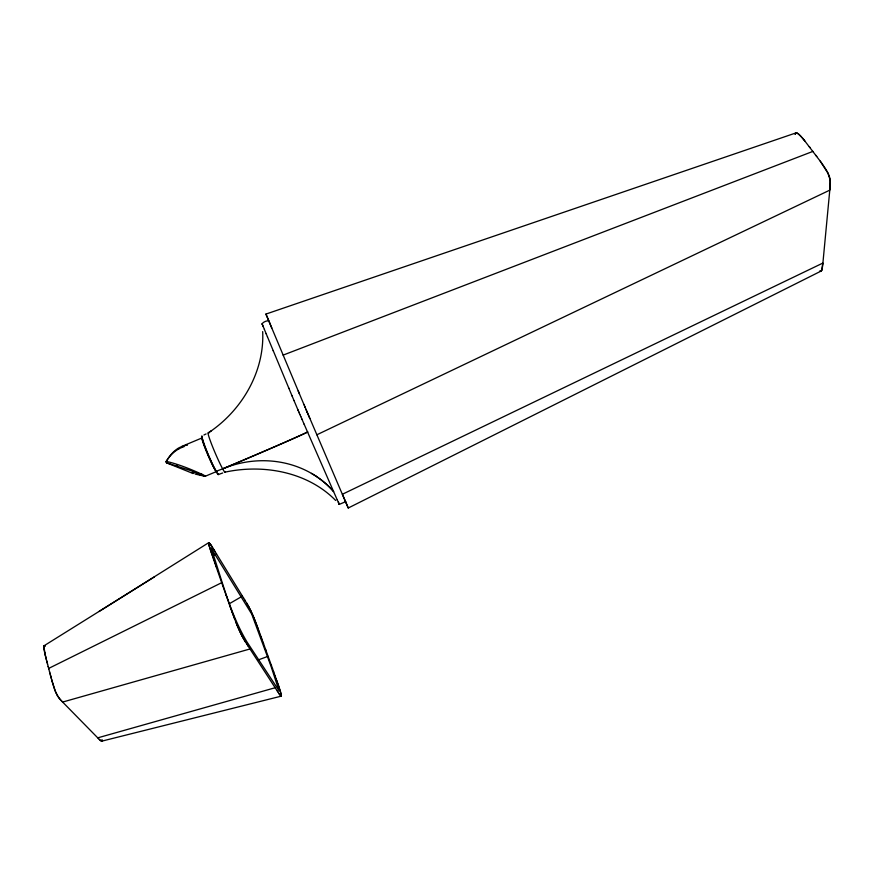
<?xml version="1.0" encoding="UTF-8"?>
<svg xmlns="http://www.w3.org/2000/svg" width="874" height="874" viewBox="0 0 874 874"><rect width="100%" height="100%" fill="white"/><g stroke="black" fill="none" stroke-linecap="round" stroke-linejoin="round"><path stroke-width="1.31" d="M830.202 185.452L830.213 185.157A43.809 16.202 69.3 0 0 830.3 182.808L830.3 182.185A17.95 6.719 69 0 0 830.234 180.896L829.896 178.405A8.074 3.037 68.9 0 0 828.639 174.582L828.312 173.839M830.18 185.725L829.994 187.954M829.972 188.227L829.874 189.319M822.838 263.719L829.841 189.592M822.795 264.177L822.521 266.832M820.085 271.027L820.238 271.093A7.407 2.6 67.5 0 0 821.451 270.798L822.904 263.052L342.346 494.28M795.143 134.225L796.17 132.848L798.443 133.875A33.889 12.345 69.2 0 1 801.097 136.53L803.774 139.632M821.899 269.99L821.112 271.093L820.02 271.006M193.93 472.528L193.777 472.812A1.409 0.666 -73.4 0 1 192.903 473.435L166.705 462.892A1.442 0.972 -67.1 0 1 166.191 461.396C177.302 463.69 193.515 470.103 205.554 476.057M154.37 576.916L43.94 645.842L43.722 647.263M795.58 133.285L795.853 133.001A6.5 2.382 69.6 0 1 796.356 132.815L796.793 132.87A9.122 3.354 69.5 0 1 797.427 133.143L801.567 137.043M280.827 693.027L281.22 694.59A13.099 1.213 67.6 0 1 281.319 695.147A14.235 1.322 67.6 0 1 281.188 696.152L280.925 693.399M211.464 430.685L208.198 432.947C241.541 410.988 264.614 372.007 262.681 331.596M210.558 544.469L208.777 542.634L209.181 545.66M99.035 611.483L208.82 542.612M99.21 739.349L101.515 741.174L102.061 739.754L101.876 741.097L100.739 740.748A34.217 7.32 67.9 0 1 99.811 739.939L99.691 739.83M229.403 603.683L242.426 596.144M212.994 556.006L216.534 553.985M178.941 448.755L182.273 447.269M344.771 499.841L348.256 508.012L820.926 271.148M221.701 582.685L48.66 668.424L49.567 671.866M203.926 434.979L206.078 433.952M316.836 434.793L829.797 190.139L830.147 179.935L827.776 172.757M204.527 476.188L195.241 474.101M339.254 504.396L345.591 501.709M216.468 471.556L205.434 476.177L196.366 473.675M181.421 446.57L202.058 437.929M283.121 355.117L812.929 151.388M215.944 471.381L222.662 468.868A104.749 1.639 -22.7 0 0 307.812 431.942M257.863 660.056L268.089 656.319M218.26 474.593L222.728 472.965M796.105 132.87L265.936 314.083L299.498 393.966M101.712 741.174L281.253 696.152M249.997 648.967L62.644 702.062L61.672 701.068M97.724 737.853L275.146 687.74M183.125 446.996L183.966 446.767M43.984 645.81L44.924 646.115M224.979 472.157C263.271 463.886 307.451 471.742 335.66 500.452M185.703 445.369L179.345 447.586A37.516 26.69 -83 0 0 166.715 460.806A1.442 0.699 -73.3 0 0 166.705 462.892L191.57 470.857L204.56 476.101M186.118 445.314L187.397 445.248M193.056 473.479L192.903 473.435A1.409 0.972 -67.2 0 1 192.378 471.96L194.225 472.965M176.133 465.405L177.772 466.071M45.033 646.203L44.41 645.82A6.391 1.453 67.3 0 0 43.733 646.257L45.623 656.636M99.09 739.229L62.36 701.778M61.978 701.374L60.546 699.888M60.972 700.336L57.367 695.78L54.614 689.455A35.768 8.095 67.8 0 1 53.117 684.724M60.404 699.735L60.262 699.582A36.479 8.314 67.5 0 1 59.093 698.25L55.652 692.241L51.981 680.78M802.157 137.721L802.878 138.562M803.053 138.769L804.845 140.943M803.949 139.851L820.839 161.963M809.324 146.668L810.045 147.608M815.966 155.386L816.775 156.468M210.077 543.792L208.962 542.623A13.842 1.366 67.1 0 0 208.777 543.923L209.29 546.053M820.227 161.122L828.137 173.467M279.604 694.48L281.188 696.163L279.494 694.317A78.813 7.243 67.4 0 1 278.915 693.497L277.506 691.378M210.186 543.945L211.235 545.474A85.27 8.543 67.3 0 1 211.945 546.567L212.196 546.982M821.243 162.531L822.052 163.667M822.259 163.962L823.865 166.311M210.623 544.557L210.678 544.655A69.177 6.894 67.3 0 1 211.847 546.425L212.021 546.698M278.631 693.071L278.795 693.322A87.903 8.052 67.3 0 0 279.451 694.251M824.073 166.606L824.269 166.912A35.036 12.99 68.7 0 1 827.602 172.364M277.779 691.793L277.266 691.006M277.091 690.733L249.593 648.355M248.129 646.094L249.724 648.552M248.194 646.192L246.971 644.291M247.025 644.378L245.725 642.314A93.879 9.21 67.1 0 1 244.862 640.926L241.65 635.212M212.12 546.851L212.732 547.823M212.863 548.031L213.671 549.32M245.736 642.335L244.163 639.757M213.638 549.265L214.174 550.15M214.064 549.975L214.906 551.319M214.84 551.221L243.562 597.991M243.431 597.772L244.436 599.411M244.611 599.706L244.971 600.285M244.862 600.121L245.354 600.93M245.332 600.875L245.867 601.771M246.348 602.568L246.687 603.136A67.506 6.26 67.5 0 1 247.713 604.917L250.335 609.834M246.555 602.918L247.757 604.983M243.999 639.484L243.682 638.938M243.518 638.665L243.19 638.086M243.027 637.78L242.688 637.168M248.391 606.13L248.817 606.895M242.524 636.862L242.174 636.228M248.959 607.157L249.254 607.703M241.978 635.835L241.432 634.775A15.492 1.562 67.4 0 1 239.378 630.482L237.772 626.778M249.549 608.282L250.565 610.314M241.464 634.852L239.378 630.482A14.148 1.431 67.4 0 1 238.471 628.428L237.466 626.046M265.915 314.05L268.711 320.518M262.91 325.827L262.069 323.675L262.506 324.822M250.39 609.954L253.099 615.941M250.62 610.434L250.707 610.609A12.815 1.158 67.3 0 1 253.012 615.744L253.81 617.645M337.233 499.873L339.254 504.385L338.992 503.861M269.618 322.856C269.738 318.158 261.293 322.932 262.233 324.167M345.317 501.097L345.569 501.654M348.223 507.958L342.564 494.695M338.926 503.708L338.642 503.063M304.141 424.218L337.244 499.906M301.869 419.017L304.163 424.283M301.88 419.028L300.798 416.548M300.132 414.997L300.82 416.603M299.269 413.009L300.001 414.691M344.531 499.382L307.058 411.84M299.279 413.031L298.547 411.304M309.855 418.504L305.944 409.24M298.187 410.485L298.69 411.654M297.87 409.72L298.285 410.704M304.589 406.039L307.102 412.025M303.824 404.301L305.168 407.47M297.925 409.84L294.003 400.554M304.086 404.859L298.187 390.94M271.781 328.023L269.684 323.009M291.96 395.671L294.035 400.62M288.813 388.132L292.08 395.955M273.191 350.605L288.944 388.449M267.444 336.785L273.311 350.9M253.351 616.531L254.596 619.59M237.673 626.538L236.996 624.91M266.155 333.682L267.477 336.861M264.374 329.389L266.275 333.966M264.341 329.301L263.161 326.45M338.369 502.168L338.773 503.173M262.866 325.718L263.205 326.548M237.367 625.806L235.609 621.414M253.93 617.94L254.148 618.486M236.832 624.506L236.144 622.769M254.553 619.491L255.263 621.305M254.695 619.852L255.121 620.944M255.23 621.206L256.06 623.348A69.822 6.577 67.3 0 1 257.83 628.045L258.442 629.684M235.63 621.469L231.861 611.363M234.822 619.349L234.56 618.672A76.89 7.473 67.4 0 1 232.102 612.019M257.896 628.209L257.011 625.86A48.78 4.534 67.3 0 0 255.339 621.49M258.409 629.597L259.01 631.225M258.977 631.137L260.288 634.699M260.157 634.338L260.463 635.201M261.075 636.862L261.566 638.228M260.386 634.972L261.206 637.222M231.971 611.669L231.26 609.702M261.982 639.375L263.074 642.379M261.534 638.118L262.124 639.746M231.086 609.222L231.392 610.063M263.435 643.384L265.379 648.781M263.03 642.259L263.577 643.767M230.31 607.08L231.151 609.418M271.049 664.557L271.563 666.01M265.783 649.906L271.159 664.874M265.335 648.65L265.925 650.289M228.802 602.863L230.463 607.496M272.513 668.676L273.77 672.193M271.41 665.584L272.579 668.872M229.545 604.939L229.775 605.573M274.403 673.996L275.135 676.039M273.595 671.724L274.469 674.149M227.666 599.651L228.868 603.049M275.015 675.7L276.108 678.803M225.995 594.932L226.869 597.401M226.65 596.789L227.753 599.903M276.009 678.519L276.26 679.24M226.082 595.161L222.553 585.121M276.785 680.77L276.206 679.087M217.604 570.941L222.794 585.809M276.982 681.327L278.511 685.751M276.708 680.54L277.014 681.414M215.922 566.101L217.659 571.115M277.178 681.873L277.364 682.43M214.96 563.315L216.14 566.723M215.059 563.599L213.999 560.507M213.475 558.978L213.999 560.54M212.961 557.459L213.529 559.142M213.059 557.754L212.284 555.471M211.901 554.324L212.327 555.602M209.826 547.878L209.913 548.173A57.695 5.561 67.2 0 0 211.344 552.641L211.792 553.985M211.759 553.898L211.956 554.477M280.106 690.624L280.008 690.318A49.698 4.698 67.5 0 0 278.5 685.74M280.15 690.766L280.423 691.629M280.543 692.044L279.385 688.373A76.202 7.309 67.5 0 0 277.55 682.976M280.478 691.826L280.86 693.137M209.607 547.146L209.247 545.889M53.019 684.386L52.353 682.081M209.367 546.316L210.252 549.265A71.013 6.806 67.2 0 0 211.628 553.504M52.254 681.753L49.523 671.691M51.795 680.136L51.533 679.174M51.358 678.53L51.009 677.252M50.834 676.607L50.244 674.389M49.818 672.816L49.993 673.45M47.393 663.563L48.234 666.786M48.157 666.48L48.824 669.047M47.578 664.273L46.508 660.143M46.792 661.236L47.076 662.339M46.377 659.608L46.093 658.515M46.584 660.427L45.688 656.898M46.027 658.253L45.306 655.303M45.24 655.041L44.749 652.944M44.694 652.681L44.519 651.917A26.591 5.987 67.5 0 1 43.667 647.175M216.523 471.49A18.288 1.366 66.8 0 1 207.63 454.447A18.288 1.366 66.8 0 1 202.353 438.071M166.191 461.406A37.702 27.597 -80.6 0 1 178.952 448.821M201.774 474.047A1.431 0.983 -67.1 0 1 200.922 474.309M822.423 267.455A30.743 10.728 67.9 0 1 821.921 270.022M795.165 134.05A23.216 8.576 69.3 0 1 795.46 133.121M225.099 471.512A21.337 1.486 66.8 0 1 215.222 453.082A21.337 1.486 66.8 0 1 208.755 433.318M307.572 432.04A104.782 1.639 -22.7 0 1 222.673 468.868A95.211 86.57 -14.9 0 1 333.617 491.581L332.426 490.259A95.572 86.887 -14.9 0 0 316.082 476.264M311.417 473.369A94.731 86.122 -14.9 0 1 316.159 476.308M218.38 473.741A20.987 1.562 66.8 0 1 208.558 455.824A20.987 1.562 66.8 0 1 202.484 436.574M217.178 472.113A18.278 1.366 66.8 0 1 209.673 457.856A18.278 1.366 66.8 0 1 202.79 439.338M211.169 548.282C221.974 579.702 229.807 613.275 247.036 642.029L279.014 690.733L271.093 666.48L251.69 614.029L211.169 548.282"/></g></svg>
